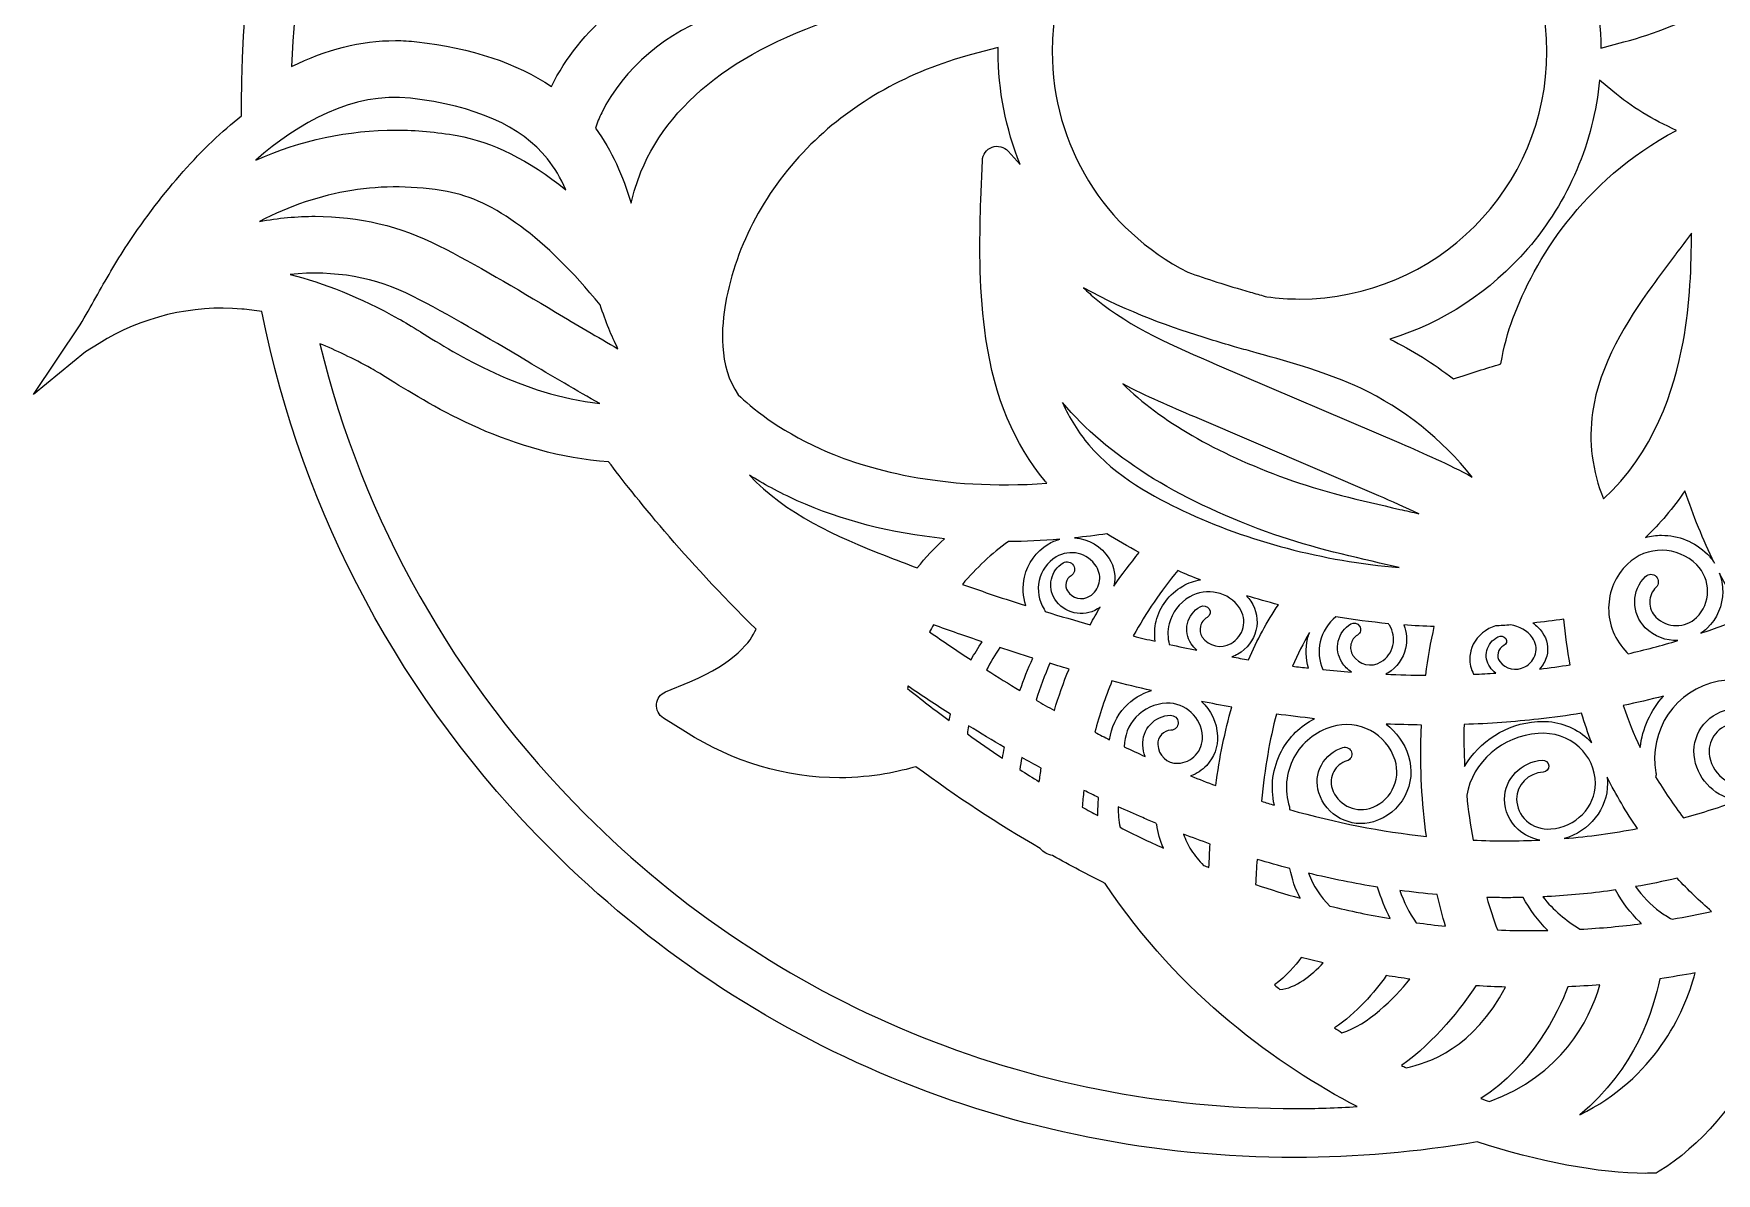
# Model space of a CAD drawing. Header units: millimetres. Extents: x 29 to 1471, y -326 to -22.
# Drawn here: x 733.3 to 960.2, y -326 to -172.4 of the extents above; entities that cross this region are included whole.
import ezdxf

# ---------------------------------------------------------------- set-up
doc = ezdxf.new("R2010")
doc.units = ezdxf.units.MM
doc.header["$MEASUREMENT"] = 0
doc.layers.add('Layer 2', color=7, linetype='Continuous')

# ---------------------------------------------------------------- blocks, each defined once
blk = doc.blocks.new('block 2')
at = {"layer": 'Layer 2', "lineweight": 0}
for points, knots in [([(1067.12, -133.42), (1067.12, -133.42), (1065.29, -134.56), (1065.29, -134.56), (1059.58, -138.13), (1052.74, -139.77), (1046.03, -139.19), (1043.59, -138.98), (1041.16, -138.49), (1038.61, -137.71), (1031.67, -116.33), (1020, -97.34), (1003.92, -81.25), (977.49, -54.82), (942.36, -40.05), (905, -39.64), (900.71, -36.67), (896.12, -34.01), (891.36, -31.74), (876.69, -24.73), (863.02, -22.49), (855.76, -22.68), (855.76, -22.68), (855.27, -22.7), (855.27, -22.7), (855.27, -22.7), (854.86, -22.95), (854.86, -22.95), (848.02, -27.12), (842.27, -34.68), (837.74, -45.42), (835.92, -49.74), (834.7, -53.66), (833.99, -56.25), (823.17, -60.39), (813.67, -66.56), (805.75, -74.6), (800.28, -80.14), (795.62, -86.54), (791.9, -93.62), (771.87, -118.86), (761.29, -149.33), (761.29, -181.75), (761.29, -182.17), (761.3, -182.59), (761.3, -183.01), (761.3, -183.01), (761.31, -183.44), (761.31, -183.44), (755.97, -187.66), (750.79, -193.5), (745.91, -200.82), (744.33, -203.18), (742.98, -205.59), (741.65, -207.94), (740.98, -209.15), (740.28, -210.4), (739.54, -211.64), (739.54, -211.64), (733.26, -221.01), (733.26, -221.01), (733.26, -221.01), (740.24, -215.28), (740.24, -215.28), (740.24, -215.28), (742.08, -214.13), (742.08, -214.13), (747.79, -210.56), (754.63, -208.92), (761.34, -209.5), (762.22, -209.58), (763.13, -209.69), (764.06, -209.85), (769.53, -237.27), (782.96, -262.3), (802.92, -282.25), (829.76, -309.1), (865.46, -323.88), (903.42, -323.88), (911.64, -323.88), (919.91, -323.17), (927.99, -321.77), (936.15, -324.47), (944.44, -326.02), (950.74, -326.02), (951.04, -326.02), (951.33, -326.01), (951.61, -326.01), (951.61, -326.01), (952.1, -325.99), (952.1, -325.99), (952.1, -325.99), (952.52, -325.74), (952.52, -325.74), (958.06, -322.36), (962.92, -316.71), (966.97, -308.95), (980.59, -302.13), (993.02, -293.15), (1003.92, -282.25), (1030.76, -255.41), (1045.55, -219.72), (1045.55, -181.75), (1045.55, -176.61), (1045.27, -171.42), (1044.72, -166.3), (1050.52, -162.03), (1056.16, -155.83), (1061.47, -147.87), (1063.04, -145.52), (1064.38, -143.13), (1065.69, -140.8), (1066.3, -139.71), (1067.07, -138.35), (1067.83, -137.05), (1067.83, -137.05), (1074.11, -127.68), (1074.11, -127.68), (1074.11, -127.68), (1067.12, -133.42), (1067.12, -133.42)], [0, 0, 0, 0, 1, 1, 1, 2, 2, 2, 3, 3, 3, 4, 4, 4, 5, 5, 5, 6, 6, 6, 7, 7, 7, 8, 8, 8, 9, 9, 9, 10, 10, 10, 11, 11, 11, 12, 12, 12, 13, 13, 13, 14, 14, 14, 15, 15, 15, 16, 16, 16, 17, 17, 17, 18, 18, 18, 19, 19, 19, 20, 20, 20, 21, 21, 21, 22, 22, 22, 23, 23, 23, 24, 24, 24, 25, 25, 25, 26, 26, 26, 27, 27, 27, 28, 28, 28, 29, 29, 29, 30, 30, 30, 31, 31, 31, 32, 32, 32, 33, 33, 33, 34, 34, 34, 35, 35, 35, 36, 36, 36, 37, 37, 37, 38, 38, 38, 39, 39, 39, 40, 40, 40, 40]), ([(947.76, -173.5), (947.76, -173.5), (944.66, -174.32), (944.66, -174.32), (944.6, -169.02), (943.51, -163.82), (941.46, -158.99), (941.46, -158.99), (942.81, -160.47), (942.81, -160.47), (943.36, -161.08), (944.21, -161.29), (944.97, -161.01), (945.74, -160.73), (946.26, -160.02), (946.29, -159.21), (946.29, -159.21), (946.46, -154.73), (946.46, -154.73), (946.47, -154.43), (946.54, -152.29), (946.54, -152.28), (946.67, -147.58), (946.71, -141.38), (945.8, -135.15), (944.65, -127.38), (941.96, -120.92), (937.8, -115.98), (937.73, -115.89), (937.65, -115.8), (937.57, -115.71), (951.94, -114.69), (962.06, -117.62), (968.1, -120.34), (973.9, -122.94), (977.53, -125.99), (979.21, -127.62), (981.94, -131.44), (981.46, -137.01), (980.92, -140.01), (979.52, -147.88), (975.42, -155.47), (969.4, -161.4), (963.62, -167.09), (956.14, -171.27), (947.76, -173.5)], [0, 0, 0, 0, 1, 1, 1, 2, 2, 2, 3, 3, 3, 4, 4, 4, 5, 5, 5, 6, 6, 6, 7, 7, 7, 8, 8, 8, 9, 9, 9, 10, 10, 10, 11, 11, 11, 12, 12, 12, 13, 13, 13, 14, 14, 14, 15, 15, 15, 15]), ([(780.78, -124.09), (780.65, -125.73), (780.59, -127.3), (780.6, -128.74), (780.6, -128.74), (780.61, -129.51), (780.61, -129.51), (780.62, -130.04), (780.84, -130.56), (781.23, -130.93), (781.23, -130.93), (781.76, -131.44), (781.76, -131.44), (781.77, -131.45), (781.77, -131.45), (781.78, -131.46), (794.57, -143.72), (814.13, -146.66), (843.28, -140.69), (842.75, -147.39), (843.02, -154.03), (843.34, -160.48), (840.23, -159.95), (837.12, -159.81), (834.07, -160.07), (830.57, -160.35), (826.99, -161.13), (823.14, -162.46), (814.39, -165.46), (806.91, -171.83), (803.09, -179.5), (798.44, -176.34), (792.34, -174.32), (784.95, -173.47), (784, -173.37), (783.03, -173.31), (782.05, -173.31), (777.41, -173.31), (772.71, -174.48), (768.05, -176.8), (768.71, -158.57), (773.09, -140.5), (780.78, -124.09)], [0, 0, 0, 0, 1, 1, 1, 2, 2, 2, 3, 3, 3, 4, 4, 4, 5, 5, 5, 6, 6, 6, 7, 7, 7, 8, 8, 8, 9, 9, 9, 10, 10, 10, 11, 11, 11, 12, 12, 12, 13, 13, 13, 14, 14, 14, 14]), ([(904.01, -208.15), (902.57, -208.15), (901.08, -208.05), (899.59, -207.85), (899.59, -207.85), (899.37, -207.79), (899.37, -207.79), (898.7, -207.6), (898.03, -207.41), (897.37, -207.22), (894.12, -206.29), (891.44, -205.44), (888.95, -204.54), (877.66, -198.8), (870.65, -187.4), (870.65, -174.78), (870.65, -156.38), (885.62, -141.41), (904.01, -141.41), (922.41, -141.41), (937.38, -156.38), (937.38, -174.78), (937.38, -193.18), (922.41, -208.15), (904.01, -208.15)], [0, 0, 0, 0, 1, 1, 1, 2, 2, 2, 3, 3, 3, 4, 4, 4, 5, 5, 5, 6, 6, 6, 7, 7, 7, 8, 8, 8, 8]), ([(815.18, -191.02), (814.62, -192.37), (814.18, -193.78), (813.85, -195.24), (812.72, -191.56), (811.32, -188.18), (809.03, -185.11), (809.28, -184.39), (809.56, -183.7), (809.88, -183.05), (812.8, -177.08), (818.68, -172.09), (825.63, -169.7), (828.87, -168.59), (831.84, -167.93), (834.7, -167.7), (838.35, -167.4), (842.25, -167.84), (845.94, -168.95), (829.71, -173.38), (819.37, -180.8), (815.18, -191.02)], [0, 0, 0, 0, 1, 1, 1, 2, 2, 2, 3, 3, 3, 4, 4, 4, 5, 5, 5, 6, 6, 6, 7, 7, 7, 7]), ([(826.59, -208.69), (827.99, -200.82), (832.09, -193.22), (838.11, -187.29), (843.9, -181.6), (851.38, -177.42), (859.75, -175.2), (859.75, -175.2), (863.18, -174.29), (863.18, -174.29), (863.24, -174.28), (863.31, -174.26), (863.37, -174.23), (863.37, -174.41), (863.36, -174.6), (863.36, -174.78), (863.36, -180.02), (864.38, -185.2), (866.34, -190.02), (866.34, -190.02), (864.71, -188.22), (864.71, -188.22), (864.16, -187.62), (863.31, -187.41), (862.54, -187.68), (861.77, -187.96), (861.26, -188.67), (861.23, -189.49), (861.23, -189.49), (861.03, -194.76), (861.03, -194.76), (860.99, -195.05), (860.98, -195.52), (860.97, -196.41), (860.84, -201.11), (860.8, -207.3), (861.72, -213.54), (862.86, -221.32), (865.55, -227.77), (869.71, -232.72), (869.79, -232.81), (869.86, -232.9), (869.94, -232.99), (855.57, -234), (845.45, -231.07), (839.41, -228.36), (833.61, -225.75), (829.98, -222.69), (828.3, -221.06), (825.57, -217.24), (826.05, -211.68), (826.59, -208.69)], [0, 0, 0, 0, 1, 1, 1, 2, 2, 2, 3, 3, 3, 4, 4, 4, 5, 5, 5, 6, 6, 6, 7, 7, 7, 8, 8, 8, 9, 9, 9, 10, 10, 10, 11, 11, 11, 12, 12, 12, 13, 13, 13, 14, 14, 14, 15, 15, 15, 16, 16, 16, 17, 17, 17, 17]), ([(932.8, -210.76), (932.1, -212.63), (931.56, -214.64), (931.17, -216.89), (929.2, -217.5), (927.14, -218.15), (924.76, -218.91), (922.07, -216.83), (919.2, -215.04), (916.2, -213.57), (923.41, -211.32), (929.79, -207.15), (934.77, -201.39), (940.31, -194.99), (943.69, -187.02), (944.48, -178.63), (944.48, -178.63), (946.28, -180.14), (946.28, -180.14), (948.78, -182.22), (951.71, -184.02), (954.84, -185.41), (941.95, -192.36), (935.75, -202.93), (932.8, -210.76)], [0, 0, 0, 0, 1, 1, 1, 2, 2, 2, 3, 3, 3, 4, 4, 4, 5, 5, 5, 6, 6, 6, 7, 7, 7, 8, 8, 8, 8]), ([(784.08, -181.09), (792.81, -182.08), (799.02, -184.83), (802.57, -189.27), (803.53, -190.48), (804.33, -191.8), (805.05, -193.42), (800.05, -189.42), (795.13, -186.96), (790.37, -186.12), (787.63, -185.63), (784.86, -185.38), (782.14, -185.38), (775.7, -185.38), (769.36, -186.73), (763.23, -189.41), (768.95, -184.44), (776.28, -180.2), (784.08, -181.09)], [0, 0, 0, 0, 1, 1, 1, 2, 2, 2, 3, 3, 3, 4, 4, 4, 5, 5, 5, 6, 6, 6, 6]), ([(763.71, -197.7), (771.85, -193.48), (780.34, -192.11), (789.03, -193.66), (795.3, -194.77), (802.25, -199.92), (809.69, -208.95), (810.42, -211.22), (811.2, -213.13), (812.08, -214.85), (809.37, -213.3), (806.48, -211.59), (803.66, -209.91), (798.34, -206.74), (792.83, -203.47), (787.91, -200.96), (782.74, -198.33), (777.13, -197), (771.23, -197), (768.79, -197), (766.27, -197.23), (763.71, -197.7)], [0, 0, 0, 0, 1, 1, 1, 2, 2, 2, 3, 3, 3, 4, 4, 4, 5, 5, 5, 6, 6, 6, 7, 7, 7, 7]), ([(955.75, -213.95), (954.59, -220.28), (951.79, -229), (945.01, -235.08), (943.5, -231.42), (942.98, -227.34), (943.53, -223.45), (944.44, -216.98), (948.28, -210.97), (951.53, -206.45), (952.56, -205.02), (953.65, -203.58), (954.71, -202.16), (954.71, -202.16), (954.79, -202.06), (954.79, -202.06), (955.48, -201.15), (956.18, -200.23), (956.87, -199.29), (956.89, -203.49), (956.7, -208.79), (955.75, -213.95)], [0, 0, 0, 0, 1, 1, 1, 2, 2, 2, 3, 3, 3, 4, 4, 4, 5, 5, 5, 6, 6, 6, 7, 7, 7, 7]), ([(784.43, -207.79), (789.14, -210.19), (794.54, -213.4), (799.76, -216.5), (799.76, -216.5), (799.81, -216.53), (799.81, -216.53), (803.25, -218.58), (806.56, -220.54), (809.62, -222.25), (799.05, -221.03), (790.38, -215.64), (785.45, -212.59), (785.45, -212.59), (785.39, -212.55), (785.39, -212.55), (784.27, -211.85), (783.31, -211.26), (782.48, -210.8), (777.19, -207.9), (772.42, -205.95), (767.84, -204.84), (773.82, -204.23), (779.39, -205.22), (784.43, -207.79)], [0, 0, 0, 0, 1, 1, 1, 2, 2, 2, 3, 3, 3, 4, 4, 4, 5, 5, 5, 6, 6, 6, 7, 7, 7, 8, 8, 8, 8]), ([(917.73, -227.65), (917.73, -227.65), (892.87, -217.01), (892.87, -217.01), (887.16, -214.56), (881.25, -212.04), (876.58, -208.17), (875.99, -207.68), (875.42, -207.17), (874.88, -206.64), (880.86, -209.96), (886.98, -212.07), (891.95, -213.6), (893.04, -213.94), (894.15, -214.27), (895.25, -214.59), (896.08, -214.82), (896.9, -215.05), (897.73, -215.28), (897.73, -215.28), (898.28, -215.44), (898.28, -215.44), (903.02, -216.76), (907.91, -218.13), (912.29, -220.19), (918.01, -222.88), (923.22, -227.05), (927.31, -232.15), (924.09, -230.41), (920.75, -228.94), (917.73, -227.65)], [0, 0, 0, 0, 1, 1, 1, 2, 2, 2, 3, 3, 3, 4, 4, 4, 5, 5, 5, 6, 6, 6, 7, 7, 7, 8, 8, 8, 9, 9, 9, 10, 10, 10, 10]), ([(903.49, -317.29), (867.29, -317.29), (833.25, -303.19), (807.65, -277.59), (790.06, -260), (777.71, -238.11), (771.86, -214.18), (774.05, -215.06), (776.33, -216.16), (778.79, -217.52), (779.47, -217.89), (780.41, -218.47), (781.41, -219.09), (787.12, -222.64), (797.68, -229.19), (810.82, -230.09), (814.18, -234.56), (820.98, -243.09), (830.7, -252.68), (830.02, -254.24), (827.96, -257.18), (821.77, -259.75), (821.77, -259.75), (818.51, -261.1), (818.51, -261.1), (817.81, -261.39), (817.34, -262.03), (817.28, -262.78), (817.22, -263.53), (817.57, -264.24), (818.21, -264.64), (818.21, -264.64), (821.2, -266.52), (821.2, -266.52), (827.69, -270.61), (834.67, -272.69), (841.95, -272.69), (846.52, -272.69), (850.22, -271.81), (852.26, -271.2), (857.73, -275.25), (863.37, -278.96), (869.04, -282.24), (869.45, -282.73), (870.03, -283.06), (870.7, -283.18), (873.09, -284.52), (875.48, -285.78), (877.81, -286.94), (887.83, -302.1), (901.26, -311.51), (911.78, -317.03), (909.01, -317.2), (906.23, -317.29), (903.49, -317.29)], [0, 0, 0, 0, 1, 1, 1, 2, 2, 2, 3, 3, 3, 4, 4, 4, 5, 5, 5, 6, 6, 6, 7, 7, 7, 8, 8, 8, 9, 9, 9, 10, 10, 10, 11, 11, 11, 12, 12, 12, 13, 13, 13, 14, 14, 14, 15, 15, 15, 16, 16, 16, 17, 17, 17, 18, 18, 18, 18]), ([(917.54, -236.51), (912.3, -235.3), (906.88, -234.06), (902.2, -232.35), (892.62, -228.85), (885.35, -224.65), (880.16, -219.59), (883.35, -221.27), (886.64, -222.68), (889.87, -224.05), (889.87, -224.05), (914.72, -234.69), (914.72, -234.69), (916.44, -235.43), (918.27, -236.23), (920.11, -237.1), (919.25, -236.9), (918.39, -236.7), (917.54, -236.51)], [0, 0, 0, 0, 1, 1, 1, 2, 2, 2, 3, 3, 3, 4, 4, 4, 5, 5, 5, 6, 6, 6, 6]), ([(899.57, -239.55), (904.7, -241.42), (910.37, -242.72), (915.85, -243.98), (916.38, -244.1), (916.91, -244.22), (917.45, -244.35), (907.11, -243.47), (897.17, -240.87), (888.3, -236.69), (884.58, -234.95), (879.22, -232.12), (875.57, -227.79), (874.19, -226.14), (873, -224.24), (872.03, -222.1), (878.15, -229.3), (887.23, -235.04), (899.57, -239.55)], [0, 0, 0, 0, 1, 1, 1, 2, 2, 2, 3, 3, 3, 4, 4, 4, 5, 5, 5, 6, 6, 6, 6]), ([(836.27, -235.34), (842.21, -238.01), (848.88, -239.73), (856.12, -240.46), (854.79, -241.7), (853.56, -243.02), (852.45, -244.4), (850.99, -243.85), (849.54, -243.3), (848.14, -242.75), (841.65, -240.2), (834.6, -237.09), (829.81, -231.89), (831.62, -233.03), (833.77, -234.22), (836.27, -235.34)], [0, 0, 0, 0, 1, 1, 1, 2, 2, 2, 3, 3, 3, 4, 4, 4, 5, 5, 5, 5]), ([(959.03, -242.56), (957.33, -240.86), (955.09, -240), (952.85, -240), (952.11, -240), (951.37, -240.1), (950.66, -240.29), (952.63, -238.44), (954.41, -236.34), (955.99, -234.01), (957.1, -237.34), (958.44, -240.59), (959.98, -243.74), (959.71, -243.32), (959.39, -242.92), (959.03, -242.56)], [0, 0, 0, 0, 1, 1, 1, 2, 2, 2, 3, 3, 3, 4, 4, 4, 5, 5, 5, 5]), ([(867.11, -249.49), (864.28, -248.6), (861.41, -247.64), (858.53, -246.62), (860.42, -244.39), (862.51, -242.46), (864.74, -240.85), (867, -240.84), (869.31, -240.73), (871.66, -240.54), (871.12, -240.68), (870.6, -240.9), (870.11, -241.2), (868.48, -242.21), (867.35, -243.78), (866.92, -245.63), (866.62, -246.93), (866.7, -248.25), (867.11, -249.49)], [0, 0, 0, 0, 1, 1, 1, 2, 2, 2, 3, 3, 3, 4, 4, 4, 5, 5, 5, 6, 6, 6, 6]), ([(878.33, -243.13), (877.27, -241.46), (875.52, -240.48), (873.68, -240.34), (875.11, -240.2), (876.56, -240.02), (878.01, -239.8), (879.37, -240.67), (880.82, -241.51), (882.4, -242.33), (881.19, -243.78), (880.05, -245.29), (878.97, -246.85), (879.26, -245.57), (879.03, -244.25), (878.33, -243.13)], [0, 0, 0, 0, 1, 1, 1, 2, 2, 2, 3, 3, 3, 4, 4, 4, 5, 5, 5, 5]), ([(869.69, -250.29), (869.67, -250.18), (869.63, -250.08), (869.56, -249.98), (868.83, -248.81), (868.59, -247.43), (868.9, -246.09), (869.21, -244.77), (870.01, -243.65), (871.17, -242.93), (873.01, -241.8), (875.45, -242.38), (876.61, -244.21), (877.03, -244.88), (877.17, -245.66), (876.99, -246.42), (876.82, -247.17), (876.36, -247.81), (875.7, -248.22), (874.69, -248.84), (873.35, -248.52), (872.72, -247.51), (872.5, -247.17), (872.43, -246.77), (872.52, -246.38), (872.61, -245.99), (872.85, -245.66), (873.19, -245.46), (873.66, -245.16), (873.81, -244.54), (873.52, -244.06), (873.22, -243.58), (872.6, -243.44), (872.12, -243.73), (871.32, -244.22), (870.76, -245), (870.55, -245.92), (870.33, -246.84), (870.49, -247.79), (871, -248.6), (872.23, -250.54), (874.81, -251.14), (876.76, -249.94), (876.89, -249.86), (877.01, -249.78), (877.13, -249.69), (876.66, -250.47), (876.2, -251.26), (875.77, -252.06), (873.77, -251.5), (871.74, -250.91), (869.69, -250.29)], [0, 0, 0, 0, 1, 1, 1, 2, 2, 2, 3, 3, 3, 4, 4, 4, 5, 5, 5, 6, 6, 6, 7, 7, 7, 8, 8, 8, 9, 9, 9, 10, 10, 10, 11, 11, 11, 12, 12, 12, 13, 13, 13, 14, 14, 14, 15, 15, 15, 16, 16, 16, 17, 17, 17, 17]), ([(952.12, -245.57), (951.73, -245.17), (951.09, -245.16), (950.68, -245.55), (949.75, -246.46), (949.23, -247.68), (949.22, -248.98), (949.21, -250.29), (949.72, -251.52), (950.65, -252.46), (951.85, -253.67), (953.47, -254.25), (955.06, -254.19), (952.84, -254.86), (950.6, -255.45), (948.32, -255.98), (948.28, -255.91), (948.23, -255.84), (948.18, -255.79), (946.57, -254.17), (945.69, -252.04), (945.71, -249.79), (945.73, -247.55), (946.62, -245.46), (948.23, -243.89), (950.82, -241.37), (955.02, -241.41), (957.59, -243.99), (958.55, -244.96), (959.07, -246.23), (959.06, -247.57), (959.05, -248.91), (958.52, -250.15), (957.56, -251.09), (956.05, -252.56), (953.59, -252.54), (952.08, -251.03), (951.54, -250.48), (951.24, -249.76), (951.25, -249), (951.26, -248.24), (951.56, -247.53), (952.1, -247.01), (952.5, -246.61), (952.51, -245.97), (952.12, -245.57)], [0, 0, 0, 0, 1, 1, 1, 2, 2, 2, 3, 3, 3, 4, 4, 4, 5, 5, 5, 6, 6, 6, 7, 7, 7, 8, 8, 8, 9, 9, 9, 10, 10, 10, 11, 11, 11, 12, 12, 12, 13, 13, 13, 14, 14, 14, 15, 15, 15, 15]), ([(888.26, -246.86), (886.43, -247.92), (885.16, -249.6), (884.68, -251.57), (884.46, -252.47), (884.42, -253.39), (884.54, -254.29), (883.56, -254.06), (882.58, -253.83), (881.59, -253.58), (883.32, -250.43), (885.33, -247.48), (887.58, -244.77), (888.59, -245.2), (889.61, -245.62), (890.64, -246.02), (889.82, -246.15), (889.01, -246.42), (888.26, -246.86)], [0, 0, 0, 0, 1, 1, 1, 2, 2, 2, 3, 3, 3, 4, 4, 4, 5, 5, 5, 6, 6, 6, 6]), ([(958.14, -253.21), (958.43, -253.02), (958.72, -252.8), (958.98, -252.54), (960.33, -251.23), (961.08, -249.47), (961.09, -247.59), (961.1, -246.73), (960.95, -245.9), (960.66, -245.12), (961.69, -247.14), (962.81, -249.13), (964.01, -251.06), (962.09, -251.83), (960.13, -252.55), (958.14, -253.21)], [0, 0, 0, 0, 1, 1, 1, 2, 2, 2, 3, 3, 3, 4, 4, 4, 5, 5, 5, 5]), ([(890.9, -253.72), (890.61, -253.28), (890.52, -252.77), (890.64, -252.26), (890.76, -251.77), (891.08, -251.35), (891.54, -251.08), (891.96, -250.83), (892.09, -250.31), (891.83, -249.92), (891.57, -249.52), (891.02, -249.4), (890.6, -249.64), (889.73, -250.15), (889.13, -250.94), (888.9, -251.88), (888.67, -252.83), (888.84, -253.8), (889.39, -254.63), (889.62, -254.96), (889.88, -255.25), (890.18, -255.51), (888.94, -255.26), (887.7, -255), (886.45, -254.72), (886.21, -253.82), (886.19, -252.88), (886.42, -251.95), (886.79, -250.42), (887.78, -249.12), (889.2, -248.3), (891.47, -246.97), (894.49, -247.64), (895.92, -249.8), (896.45, -250.59), (896.62, -251.53), (896.4, -252.44), (896.18, -253.34), (895.6, -254.1), (894.77, -254.59), (893.46, -255.35), (891.73, -254.96), (890.9, -253.72)], [0, 0, 0, 0, 1, 1, 1, 2, 2, 2, 3, 3, 3, 4, 4, 4, 5, 5, 5, 6, 6, 6, 7, 7, 7, 8, 8, 8, 9, 9, 9, 10, 10, 10, 11, 11, 11, 12, 12, 12, 13, 13, 13, 14, 14, 14, 14]), ([(895.7, -256.03), (896.95, -255.3), (897.81, -254.16), (898.14, -252.82), (898.47, -251.47), (898.22, -250.07), (897.43, -248.89), (897.26, -248.63), (897.07, -248.39), (896.86, -248.16), (898.28, -248.59), (899.71, -249), (901.16, -249.37), (899.63, -251.63), (898.28, -254.12), (897.13, -256.78), (896.39, -256.66), (895.64, -256.53), (894.89, -256.4), (895.17, -256.3), (895.44, -256.18), (895.7, -256.03)], [0, 0, 0, 0, 1, 1, 1, 2, 2, 2, 3, 3, 3, 4, 4, 4, 5, 5, 5, 6, 6, 6, 7, 7, 7, 7]), ([(916.14, -252.12), (916.66, -252.94), (916.82, -253.91), (916.61, -254.85), (916.39, -255.79), (915.82, -256.58), (915, -257.08), (913.72, -257.87), (912.02, -257.47), (911.21, -256.19), (910.92, -255.73), (910.83, -255.19), (910.95, -254.67), (911.07, -254.16), (911.38, -253.72), (911.83, -253.45), (912.25, -253.19), (912.38, -252.65), (912.12, -252.24), (911.87, -251.83), (911.33, -251.7), (910.92, -251.95), (910.06, -252.48), (909.47, -253.3), (909.24, -254.28), (909.02, -255.26), (909.19, -256.27), (909.73, -257.12), (910.07, -257.67), (910.51, -258.11), (911.02, -258.45), (909.73, -258.35), (908.44, -258.24), (907.14, -258.11), (906.64, -256.92), (906.51, -255.62), (906.81, -254.35), (907.12, -253.01), (907.86, -251.84), (908.93, -251), (911.26, -251.39), (913.63, -251.69), (916, -251.92), (916.04, -251.98), (916.09, -252.05), (916.14, -252.12)], [0, 0, 0, 0, 1, 1, 1, 2, 2, 2, 3, 3, 3, 4, 4, 4, 5, 5, 5, 6, 6, 6, 7, 7, 7, 8, 8, 8, 9, 9, 9, 10, 10, 10, 11, 11, 11, 12, 12, 12, 13, 13, 13, 14, 14, 14, 15, 15, 15, 15]), ([(936.74, -253.08), (936.39, -252.59), (935.97, -252.17), (935.49, -251.83), (936.89, -251.68), (938.28, -251.51), (939.66, -251.31), (939.66, -251.31), (939.68, -251.31), (939.68, -251.31), (939.88, -253.46), (940.15, -255.49), (940.51, -257.47), (939.15, -257.68), (937.77, -257.87), (936.39, -258.03), (936.85, -257.53), (937.19, -256.94), (937.36, -256.3), (937.65, -255.19), (937.43, -254.05), (936.74, -253.08)], [0, 0, 0, 0, 1, 1, 1, 2, 2, 2, 3, 3, 3, 4, 4, 4, 5, 5, 5, 6, 6, 6, 7, 7, 7, 7]), ([(854.12, -253.03), (854.29, -252.71), (854.47, -252.39), (854.66, -252.07), (856.79, -252.85), (858.97, -253.61), (861.21, -254.36), (860.67, -255.15), (860.16, -255.97), (859.7, -256.81), (857.84, -255.59), (855.98, -254.33), (854.12, -253.03)], [0, 0, 0, 0, 1, 1, 1, 2, 2, 2, 3, 3, 3, 4, 4, 4, 4]), ([(905.21, -257.9), (904.5, -257.82), (903.79, -257.74), (903.08, -257.65), (903.76, -256.05), (904.51, -254.56), (905.34, -253.13), (905.25, -253.4), (905.17, -253.67), (905.1, -253.95), (904.8, -255.28), (904.84, -256.63), (905.21, -257.9)], [0, 0, 0, 0, 1, 1, 1, 2, 2, 2, 3, 3, 3, 4, 4, 4, 4]), ([(915.92, -258.57), (917.14, -257.82), (917.99, -256.64), (918.31, -255.25), (918.56, -254.18), (918.47, -253.09), (918.08, -252.09), (919.45, -252.19), (920.82, -252.26), (922.19, -252.3), (921.72, -254.39), (921.33, -256.59), (921.04, -258.87), (919.26, -258.86), (917.46, -258.81), (915.64, -258.73), (915.73, -258.68), (915.83, -258.63), (915.92, -258.57)], [0, 0, 0, 0, 1, 1, 1, 2, 2, 2, 3, 3, 3, 4, 4, 4, 5, 5, 5, 6, 6, 6, 6]), ([(927.5, -258.74), (927.13, -258.05), (926.94, -257.29), (926.97, -256.53), (927.01, -256.23), (927.05, -255.93), (927.1, -255.62), (927.1, -255.61), (927.11, -255.6), (927.11, -255.58), (927.44, -254.33), (928.3, -253.27), (929.54, -252.59), (929.83, -252.43), (930.14, -252.31), (930.45, -252.22), (931.13, -252.18), (931.81, -252.14), (932.49, -252.09), (933.66, -252.27), (934.74, -252.86), (935.42, -253.82), (935.88, -254.47), (936.03, -255.24), (935.84, -255.98), (935.65, -256.72), (935.14, -257.35), (934.41, -257.75), (933.27, -258.37), (931.75, -258.05), (931.03, -257.04), (930.77, -256.68), (930.69, -256.25), (930.8, -255.84), (930.91, -255.43), (931.19, -255.09), (931.59, -254.87), (931.95, -254.67), (932.07, -254.24), (931.84, -253.92), (931.62, -253.59), (931.14, -253.49), (930.77, -253.69), (930.01, -254.11), (929.48, -254.76), (929.28, -255.53), (929.08, -256.3), (929.23, -257.1), (929.71, -257.78), (929.93, -258.09), (930.19, -258.35), (930.49, -258.58), (929.49, -258.65), (928.5, -258.7), (927.5, -258.74)], [0, 0, 0, 0, 1, 1, 1, 2, 2, 2, 3, 3, 3, 4, 4, 4, 5, 5, 5, 6, 6, 6, 7, 7, 7, 8, 8, 8, 9, 9, 9, 10, 10, 10, 11, 11, 11, 12, 12, 12, 13, 13, 13, 14, 14, 14, 15, 15, 15, 16, 16, 16, 17, 17, 17, 18, 18, 18, 18]), ([(861.8, -258.16), (862.33, -257.12), (862.93, -256.11), (863.6, -255.15), (865.05, -255.62), (866.52, -256.09), (868.03, -256.56), (867.39, -257.99), (866.81, -259.45), (866.29, -260.93), (864.8, -260.04), (863.3, -259.11), (861.8, -258.16)], [0, 0, 0, 0, 1, 1, 1, 2, 2, 2, 3, 3, 3, 4, 4, 4, 4]), ([(868.48, -262.23), (869.03, -260.54), (869.64, -258.89), (870.34, -257.26), (870.69, -257.37), (871.04, -257.48), (871.4, -257.58), (871.91, -257.73), (872.41, -257.88), (872.92, -258.03), (872.17, -259.86), (871.5, -261.73), (870.94, -263.63), (870.12, -263.17), (869.3, -262.7), (868.48, -262.23)], [0, 0, 0, 0, 1, 1, 1, 2, 2, 2, 3, 3, 3, 4, 4, 4, 5, 5, 5, 5]), ([(851.19, -260.37), (851.19, -260.36), (851.2, -260.34), (851.2, -260.33), (853.11, -261.64), (855.01, -262.91), (856.92, -264.13), (856.86, -264.4), (856.79, -264.68), (856.73, -264.97), (854.84, -263.57), (852.97, -262.13), (851.12, -260.65), (851.14, -260.55), (851.17, -260.46), (851.19, -260.37)], [0, 0, 0, 0, 1, 1, 1, 2, 2, 2, 3, 3, 3, 4, 4, 4, 5, 5, 5, 5]), ([(876.4, -266.55), (877.01, -264.22), (877.79, -261.9), (878.71, -259.63), (880.49, -260.1), (882.27, -260.53), (884.03, -260.94), (882.67, -261.34), (881.44, -262.09), (880.45, -263.16), (879.31, -264.39), (878.61, -265.92), (878.4, -267.56), (877.74, -267.23), (877.07, -266.9), (876.4, -266.55)], [0, 0, 0, 0, 1, 1, 1, 2, 2, 2, 3, 3, 3, 4, 4, 4, 5, 5, 5, 5]), ([(952.09, -272.04), (951.01, -266.31), (954.79, -260.77), (960.52, -259.69), (964.99, -258.85), (969.32, -261.8), (970.16, -266.27), (970.48, -267.95), (970.13, -269.66), (969.16, -271.07), (968.2, -272.48), (966.74, -273.43), (965.06, -273.75), (962.4, -274.25), (959.82, -272.49), (959.32, -269.83), (958.94, -267.81), (960.27, -265.85), (962.29, -265.47), (962.84, -265.37), (963.2, -264.84), (963.1, -264.29), (963, -263.73), (962.47, -263.37), (961.92, -263.48), (958.79, -264.07), (956.73, -267.08), (957.32, -270.21), (957.88, -273.18), (960.28, -275.35), (963.12, -275.78), (960.87, -276.6), (958.43, -277.39), (955.81, -278.09), (954.44, -276.32), (953.18, -274.46), (952.05, -272.55), (952.11, -272.39), (952.13, -272.22), (952.09, -272.04)], [0, 0, 0, 0, 1, 1, 1, 2, 2, 2, 3, 3, 3, 4, 4, 4, 5, 5, 5, 6, 6, 6, 7, 7, 7, 8, 8, 8, 9, 9, 9, 10, 10, 10, 11, 11, 11, 12, 12, 12, 13, 13, 13, 13]), ([(884.89, -268.22), (884.87, -267.71), (885.04, -267.24), (885.38, -266.87), (885.71, -266.51), (886.17, -266.3), (886.66, -266.29), (887.22, -266.27), (887.66, -265.8), (887.64, -265.24), (887.62, -264.68), (887.15, -264.25), (886.59, -264.26), (885.55, -264.29), (884.59, -264.73), (883.89, -265.49), (883.18, -266.26), (882.82, -267.26), (882.86, -268.31), (882.89, -268.85), (883.01, -269.36), (883.2, -269.84), (882.26, -269.41), (881.32, -268.97), (880.37, -268.51), (880.39, -267.03), (880.93, -265.63), (881.94, -264.54), (883.02, -263.37), (884.5, -262.7), (886.09, -262.64), (888.64, -262.55), (890.8, -264.57), (890.91, -267.13), (890.96, -268.07), (890.63, -268.96), (890, -269.64), (889.38, -270.32), (888.52, -270.71), (887.6, -270.74), (886.17, -270.79), (884.96, -269.66), (884.89, -268.22)], [0, 0, 0, 0, 1, 1, 1, 2, 2, 2, 3, 3, 3, 4, 4, 4, 5, 5, 5, 6, 6, 6, 7, 7, 7, 8, 8, 8, 9, 9, 9, 10, 10, 10, 11, 11, 11, 12, 12, 12, 13, 13, 13, 14, 14, 14, 14]), ([(889.32, -272.45), (890.14, -272.16), (890.88, -271.68), (891.49, -271.02), (892.49, -269.94), (893.01, -268.53), (892.94, -267.04), (892.86, -265.2), (892.04, -263.57), (890.78, -262.4), (892.15, -262.67), (893.52, -262.93), (894.88, -263.16), (893.94, -266.43), (893.22, -269.91), (892.71, -273.75), (891.57, -273.33), (890.45, -272.9), (889.32, -272.45)], [0, 0, 0, 0, 1, 1, 1, 2, 2, 2, 3, 3, 3, 4, 4, 4, 5, 5, 5, 6, 6, 6, 6]), ([(947.68, -262.95), (949.51, -262.57), (951.32, -262.14), (953.1, -261.68), (951.39, -263.59), (950.27, -266.02), (949.96, -268.63), (949.09, -266.81), (948.34, -264.94), (947.68, -262.95)], [0, 0, 0, 0, 1, 1, 1, 2, 2, 2, 3, 3, 3, 3]), ([(900.62, -276.39), (900.04, -276.22), (899.46, -276.05), (898.88, -275.86), (899.34, -271.32), (899.99, -267.54), (900.89, -264.1), (902.61, -264.34), (904.33, -264.55), (906.03, -264.73), (904.15, -265.7), (902.6, -267.2), (901.58, -269.1), (900.38, -271.36), (900.04, -273.92), (900.62, -276.39)], [0, 0, 0, 0, 1, 1, 1, 2, 2, 2, 3, 3, 3, 4, 4, 4, 5, 5, 5, 5]), ([(902.67, -276.99), (902.69, -276.86), (902.68, -276.73), (902.64, -276.61), (901.94, -274.38), (902.16, -272.03), (903.25, -269.98), (904.34, -267.95), (906.16, -266.47), (908.37, -265.81), (911.96, -264.72), (915.79, -266.76), (916.9, -270.33), (917.32, -271.67), (917.19, -273.08), (916.53, -274.31), (915.88, -275.53), (914.79, -276.42), (913.46, -276.82), (911.34, -277.45), (909.08, -276.25), (908.42, -274.14), (908.18, -273.37), (908.26, -272.56), (908.63, -271.86), (909.01, -271.16), (909.63, -270.65), (910.4, -270.42), (910.9, -270.27), (911.18, -269.74), (911.03, -269.25), (910.89, -268.75), (910.36, -268.47), (909.86, -268.62), (908.61, -268.99), (907.58, -269.83), (906.96, -270.98), (906.35, -272.13), (906.22, -273.45), (906.62, -274.71), (907.58, -277.8), (910.89, -279.55), (914, -278.62), (915.82, -278.07), (917.31, -276.85), (918.2, -275.19), (919.1, -273.51), (919.28, -271.59), (918.71, -269.77), (918.15, -267.99), (917.07, -266.51), (915.68, -265.45), (917.29, -265.52), (918.88, -265.56), (920.46, -265.58), (920.44, -266.03), (920.42, -266.46), (920.41, -266.87), (920.26, -271.41), (920.5, -276.02), (921.12, -280.61), (915.07, -279.95), (908.89, -278.73), (902.67, -276.99)], [0, 0, 0, 0, 1, 1, 1, 2, 2, 2, 3, 3, 3, 4, 4, 4, 5, 5, 5, 6, 6, 6, 7, 7, 7, 8, 8, 8, 9, 9, 9, 10, 10, 10, 11, 11, 11, 12, 12, 12, 13, 13, 13, 14, 14, 14, 15, 15, 15, 16, 16, 16, 17, 17, 17, 18, 18, 18, 19, 19, 19, 20, 20, 20, 21, 21, 21, 21]), ([(926.28, -271.17), (926.19, -269.25), (926.16, -267.35), (926.21, -265.51), (929.61, -265.4), (932.99, -265.15), (936.24, -264.79), (938.18, -264.57), (940.14, -264.3), (942.06, -264), (942.46, -265.35), (942.92, -266.67), (943.42, -267.96), (943.23, -267.76), (943.04, -267.56), (942.83, -267.37), (941.19, -265.89), (939.05, -265.09), (936.76, -265.09), (936.53, -265.09), (936.31, -265.1), (936.09, -265.11), (931.89, -265.39), (928.23, -267.81), (926.28, -271.17)], [0, 0, 0, 0, 1, 1, 1, 2, 2, 2, 3, 3, 3, 4, 4, 4, 5, 5, 5, 6, 6, 6, 7, 7, 7, 8, 8, 8, 8]), ([(859.36, -265.68), (860.98, -266.69), (862.6, -267.66), (864.22, -268.61), (864.12, -269.07), (864.02, -269.55), (863.93, -270.04), (862.35, -268.99), (860.78, -267.9), (859.21, -266.78), (859.26, -266.41), (859.31, -266.05), (859.36, -265.68)], [0, 0, 0, 0, 1, 1, 1, 2, 2, 2, 3, 3, 3, 4, 4, 4, 4]), ([(936.2, -266.71), (938.29, -266.57), (940.25, -267.22), (941.72, -268.55), (943.12, -269.81), (943.9, -271.56), (943.92, -273.45), (943.94, -276.62), (941.26, -279.37), (937.92, -279.59), (936.66, -279.68), (935.49, -279.28), (934.61, -278.49), (933.78, -277.73), (933.31, -276.69), (933.3, -275.56), (933.28, -273.68), (934.88, -272.05), (936.86, -271.92), (937.31, -271.89), (937.65, -271.51), (937.62, -271.07), (937.59, -270.63), (937.2, -270.29), (936.75, -270.32), (933.92, -270.51), (931.64, -272.87), (931.66, -275.57), (931.68, -277.15), (932.33, -278.6), (933.5, -279.66), (934.33, -280.41), (935.34, -280.89), (936.44, -281.09), (933.47, -281.23), (930.45, -281.24), (927.42, -281.1), (927.04, -279.08), (926.76, -277.05), (926.56, -275.03), (927.36, -270.61), (931.36, -267.03), (936.2, -266.71)], [0, 0, 0, 0, 1, 1, 1, 2, 2, 2, 3, 3, 3, 4, 4, 4, 5, 5, 5, 6, 6, 6, 7, 7, 7, 8, 8, 8, 9, 9, 9, 10, 10, 10, 11, 11, 11, 12, 12, 12, 13, 13, 13, 14, 14, 14, 14]), ([(866.54, -269.94), (867.42, -270.44), (868.29, -270.92), (869.17, -271.4), (869.07, -272.01), (868.98, -272.63), (868.9, -273.24), (868.03, -272.7), (867.15, -272.14), (866.27, -271.58), (866.35, -271.03), (866.44, -270.48), (866.54, -269.94)], [0, 0, 0, 0, 1, 1, 1, 2, 2, 2, 3, 3, 3, 4, 4, 4, 4]), ([(874.92, -274.39), (875.58, -274.71), (876.24, -275.03), (876.89, -275.35), (876.85, -276.14), (876.81, -276.96), (876.81, -277.8), (876.11, -277.42), (875.41, -277.04), (874.71, -276.65), (874.76, -275.9), (874.83, -275.15), (874.92, -274.39)], [0, 0, 0, 0, 1, 1, 1, 2, 2, 2, 3, 3, 3, 4, 4, 4, 4]), ([(939.72, -280.89), (943.08, -279.93), (945.58, -276.88), (945.55, -273.44), (945.55, -273.16), (945.53, -272.89), (945.5, -272.62), (946.71, -275), (948.07, -277.32), (949.6, -279.53), (946.35, -280.16), (943.04, -280.61), (939.72, -280.89)], [0, 0, 0, 0, 1, 1, 1, 2, 2, 2, 3, 3, 3, 4, 4, 4, 4]), ([(882.86, -278.07), (883.45, -278.32), (884.05, -278.57), (884.64, -278.81), (884.67, -278.88), (884.72, -278.93), (884.76, -278.98), (884.88, -280.07), (885.2, -281.15), (885.66, -282.19), (883.72, -281.31), (881.76, -280.37), (879.8, -279.37), (879.63, -278.49), (879.55, -277.57), (879.54, -276.59), (880.65, -277.1), (881.76, -277.59), (882.86, -278.07)], [0, 0, 0, 0, 1, 1, 1, 2, 2, 2, 3, 3, 3, 4, 4, 4, 5, 5, 5, 6, 6, 6, 6]), ([(891.96, -281.63), (891.89, -282.65), (891.84, -283.71), (891.8, -284.79), (891.56, -284.7), (891.32, -284.6), (891.08, -284.5), (890.46, -283.88), (889.89, -283.2), (889.4, -282.44), (888.95, -281.75), (888.63, -281.03), (888.35, -280.29), (889.55, -280.75), (890.76, -281.2), (891.96, -281.63)], [0, 0, 0, 0, 1, 1, 1, 2, 2, 2, 3, 3, 3, 4, 4, 4, 5, 5, 5, 5]), ([(898.28, -283.69), (899.76, -284.14), (901.24, -284.55), (902.72, -284.94), (902.99, -286.31), (903.45, -287.66), (904.08, -288.93), (902.08, -288.37), (900.08, -287.76), (898.09, -287.09), (898.15, -285.97), (898.21, -284.83), (898.28, -283.69)], [0, 0, 0, 0, 1, 1, 1, 2, 2, 2, 3, 3, 3, 4, 4, 4, 4]), ([(905.23, -285.57), (908.35, -286.32), (911.46, -286.95), (914.55, -287.44), (915, -288.9), (915.57, -290.32), (916.24, -291.68), (913.53, -291.22), (910.81, -290.65), (908.1, -289.99), (906.86, -288.71), (905.86, -287.27), (905.23, -285.57)], [0, 0, 0, 0, 1, 1, 1, 2, 2, 2, 3, 3, 3, 4, 4, 4, 4]), ([(922.58, -288.45), (922.92, -289.89), (923.3, -291.32), (923.71, -292.71), (922.39, -292.57), (921.08, -292.41), (919.76, -292.23), (918.8, -290.96), (918.08, -289.4), (917.52, -287.88), (919.21, -288.11), (920.9, -288.3), (922.58, -288.45)], [0, 0, 0, 0, 1, 1, 1, 2, 2, 2, 3, 3, 3, 4, 4, 4, 4]), ([(936.83, -288.75), (937.21, -288.73), (937.6, -288.71), (937.98, -288.69), (940.88, -288.52), (943.77, -288.23), (946.64, -287.81), (947.51, -289.43), (948.61, -290.9), (949.96, -292.18), (950.02, -292.25), (950.1, -292.3), (950.16, -292.36), (947.45, -292.71), (944.68, -292.96), (941.84, -293.12), (939.93, -291.92), (938.25, -290.54), (936.83, -288.75)], [0, 0, 0, 0, 1, 1, 1, 2, 2, 2, 3, 3, 3, 4, 4, 4, 5, 5, 5, 6, 6, 6, 6]), ([(954.26, -291.76), (953.71, -291.45), (953.16, -291.12), (952.64, -290.75), (951.34, -289.8), (950.24, -288.66), (949.33, -287.37), (951.22, -287.04), (953.09, -286.67), (954.95, -286.23), (956.41, -287.81), (957.97, -289.31), (959.6, -290.71), (957.86, -291.11), (956.07, -291.45), (954.26, -291.76)], [0, 0, 0, 0, 1, 1, 1, 2, 2, 2, 3, 3, 3, 4, 4, 4, 5, 5, 5, 5]), ([(931.98, -288.86), (932.71, -288.86), (933.43, -288.85), (934.16, -288.84), (935.06, -290.44), (936.19, -291.96), (937.52, -293.28), (936.8, -293.29), (936.08, -293.3), (935.35, -293.3), (935.35, -293.3), (935.14, -293.3), (935.14, -293.3), (933.69, -293.3), (932.2, -293.27), (930.7, -293.21), (930.17, -291.74), (929.7, -290.27), (929.27, -288.83), (930.19, -288.85), (931.1, -288.86), (931.98, -288.86)], [0, 0, 0, 0, 1, 1, 1, 2, 2, 2, 3, 3, 3, 4, 4, 4, 5, 5, 5, 6, 6, 6, 7, 7, 7, 7]), ([(904.25, -296.93), (905.22, -297.18), (906.21, -297.43), (907.21, -297.66), (905.66, -299.29), (903.48, -301.12), (901.36, -301.22), (901.12, -301.03), (900.87, -300.83), (900.62, -300.63), (902.24, -299.41), (903.43, -298.05), (904.25, -296.93)], [0, 0, 0, 0, 1, 1, 1, 2, 2, 2, 3, 3, 3, 4, 4, 4, 4]), ([(909.74, -307.06), (909.4, -306.85), (909.06, -306.63), (908.71, -306.42), (911.72, -304.43), (914.1, -301.63), (915.72, -299.36), (916.78, -299.53), (917.84, -299.69), (918.91, -299.84), (916.69, -302.52), (913.27, -306), (909.74, -307.06)], [0, 0, 0, 0, 1, 1, 1, 2, 2, 2, 3, 3, 3, 4, 4, 4, 4]), ([(941.82, -318.14), (949.29, -311.98), (951.8, -303.86), (952.62, -299.78), (954.21, -299.56), (955.81, -299.29), (957.38, -299), (955.85, -304.62), (951.91, -313.13), (941.82, -318.14)], [0, 0, 0, 0, 1, 1, 1, 2, 2, 2, 3, 3, 3, 3]), ([(918.38, -311.78), (918.18, -311.68), (917.96, -311.58), (917.75, -311.47), (922.35, -308.25), (925.88, -303.62), (927.8, -300.73), (929.14, -300.81), (930.48, -300.87), (931.79, -300.91), (927.6, -309.08), (921.29, -311.22), (918.38, -311.78)], [0, 0, 0, 0, 1, 1, 1, 2, 2, 2, 3, 3, 3, 4, 4, 4, 4]), ([(929.63, -316.33), (929.24, -316.2), (928.85, -316.07), (928.45, -315.93), (935.4, -311.53), (938.84, -304.43), (940.21, -300.86), (941.66, -300.81), (943.11, -300.73), (944.54, -300.63), (943.1, -305.48), (939.34, -312.81), (929.63, -316.33)], [0, 0, 0, 0, 1, 1, 1, 2, 2, 2, 3, 3, 3, 4, 4, 4, 4])]:
    blk.add_open_spline(points, degree=3, knots=knots, dxfattribs=at)

msp = doc.modelspace()

# ---------------------------------------------------------------- block references
at = {"layer": 'Layer 2'}
msp.add_blockref('block 2', (0, 0), dxfattribs=at)

doc.saveas('drawing.dxf')
